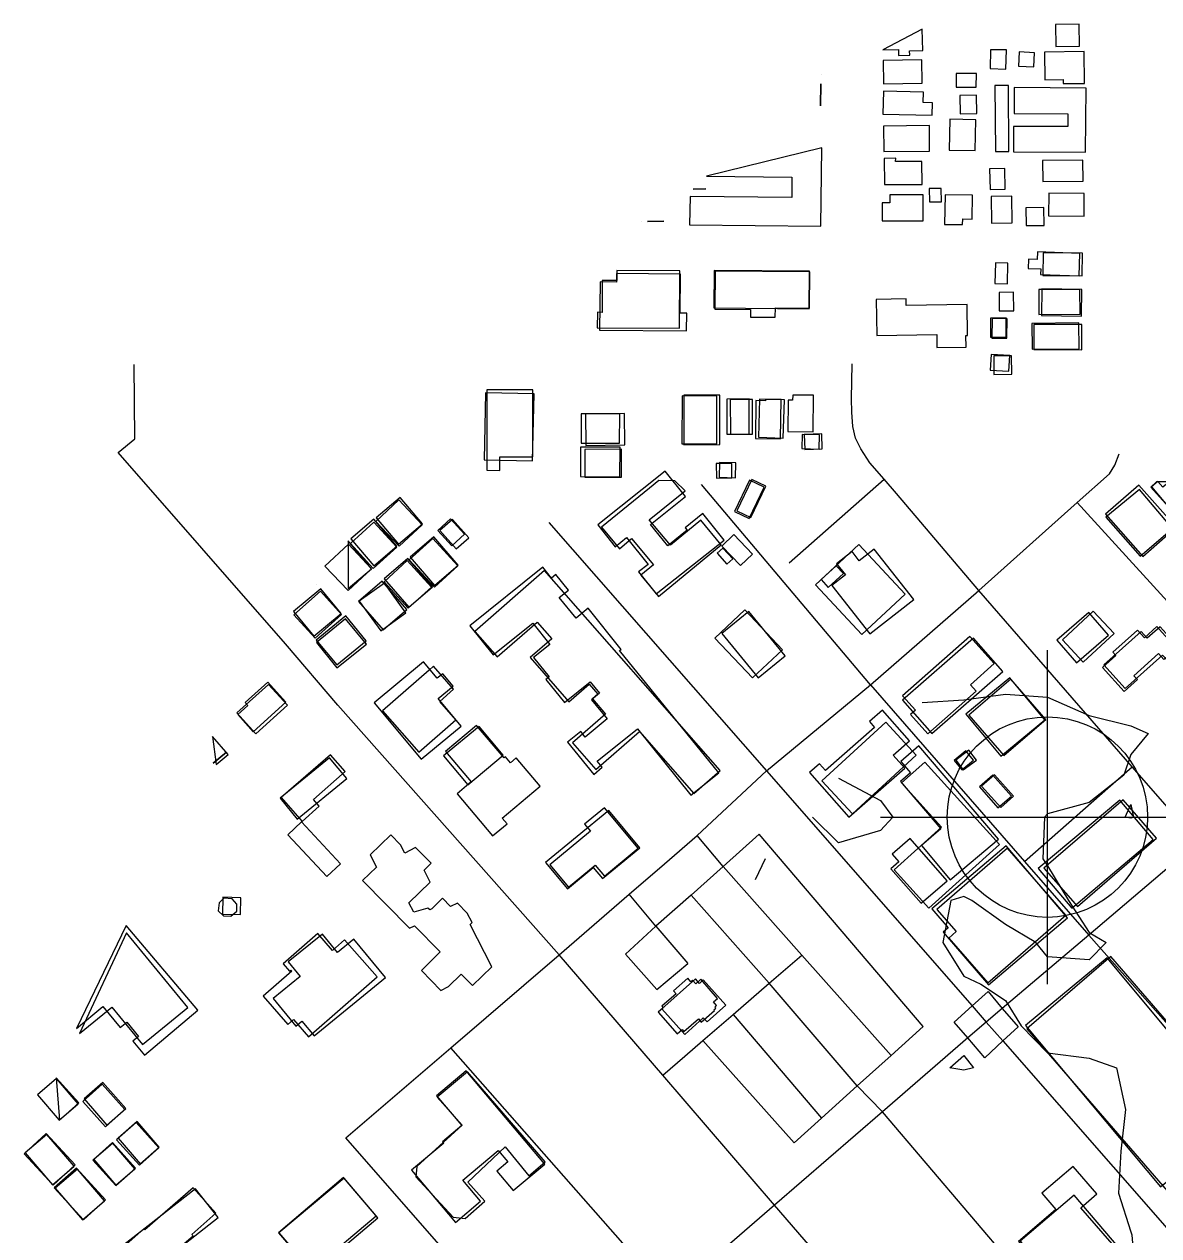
# Model space of a CAD drawing. Header units: metres. Extents: x 5999505 to 6749006, y 1851910 to 2460485.
# Drawn here: x 6328067 to 6329697, y 2153552 to 2155292 of the extents above; entities that cross this region are included whole.
import ezdxf

# ---------------------------------------------------------------- set-up
doc = ezdxf.new("R2010")
doc.units = ezdxf.units.M
for name, color, linetype in [('BUILDINGS', 9, 'Continuous'), ('CL_LOCAL', 4, 'Continuous'), ('CL_MAJOR', 2, 'Continuous'), ('CL_TRAIL', 6, 'Continuous'), ('CONTOUR_INDEX', 150, 'Continuous')]:
    doc.layers.add(name, color=color, linetype=linetype)

msp = doc.modelspace()

# ---------------------------------------------------------------- linework, layer by layer
at = {"layer": 'BUILDINGS'}
for points in [[(6329582.6731, 2155292.1504), (6329548.3887, 2155291.7051), (6329549.0063, 2155260.0255), (6329582.9978, 2155260.4732), (6329582.6731, 2155292.1504)], [(6329300.5036, 2155255.1591), (6329322.7759, 2155255.7034), (6329322.9998, 2155247.3278), (6329339.1196, 2155247.9228), (6329338.8777, 2155254.1141), (6329357.6313, 2155254.3233), (6329357.0079, 2155285.2749)], [(6329454.6929, 2155228.401), (6329477.2492, 2155227.8508), (6329478.0605, 2155255.1497), (6329455.2082, 2155255.3383), (6329454.6929, 2155228.401)], [(6329301.2756, 2155206.7308), (6329356.9506, 2155207.3633), (6329356.6412, 2155240.8607), (6329300.9662, 2155240.2282), (6329301.2756, 2155206.7308)], [(6329495.157, 2155232.0719), (6329517.1214, 2155230.7984), (6329518.4615, 2155251.1756), (6329496.4971, 2155252.449), (6329495.157, 2155232.0719)], [(6329589.6733, 2155252.7726), (6329532.8264, 2155252.1493), (6329533.375, 2155212.0965), (6329559.4561, 2155212.6095), (6329559.704, 2155207.1463), (6329590.1769, 2155207.2591), (6329589.6733, 2155252.7726)], [(6329211.7233, 2155219.4849), (6329211.7233, 2155219.4849)], [(6329405.5431, 2155201.8651), (6329434.548, 2155201.6257), (6329435.0032, 2155221.282), (6329405.9983, 2155221.5214), (6329405.5431, 2155201.8651)], [(6329210.7704, 2155175.0756), (6329211.3221, 2155206.3816)], [(6329480.8627, 2155204.1561), (6329461.5231, 2155203.9516), (6329462.2068, 2155109.2864), (6329481.5465, 2155109.4909), (6329480.8627, 2155204.1561)], [(6329371.9541, 2155179.2056), (6329358.1871, 2155179.6834), (6329358.6033, 2155194.607), (6329301.1884, 2155196.1733), (6329300.3289, 2155163.0496), (6329371.5139, 2155161.3696), (6329371.9541, 2155179.2056)], [(6329411.0105, 2155189.8055), (6329411.6731, 2155163.5866), (6329435.4104, 2155164.1188), (6329435.0408, 2155190.3353), (6329411.0105, 2155189.8055)], [(6329591.704, 2155108.218), (6329592.4636, 2155200.3228), (6329489.0421, 2155201.176), (6329489.0286, 2155164.0404), (6329566.3752, 2155163.4023), (6329566.225, 2155145.1998), (6329488.2895, 2155145.4787), (6329487.9861, 2155108.7096), (6329591.704, 2155108.218)], [(6329395.7124, 2155111.2915), (6329432.9179, 2155110.6204), (6329433.8674, 2155154.6656), (6329396.665, 2155155.7008), (6329395.7124, 2155111.2915)], [(6329301.3595, 2155145.9295), (6329301.6418, 2155109.1556), (6329367.5713, 2155109.7035), (6329367.5819, 2155146.475), (6329301.3595, 2155145.9295)], [(6329212.615, 2155114.6239), (6329047.0253, 2155073.7597), (6329169.781, 2155072.3811), (6329169.5403, 2155043.257), (6329023.346, 2155044.8295), (6329022.7159, 2155004.0583), (6329211.3927, 2155002.1348), (6329212.615, 2155114.6239)], [(6329356.9233, 2155062.0975), (6329356.6078, 2155094.8669), (6329318.8104, 2155094.8149), (6329318.8495, 2155099.5476), (6329302.4396, 2155099.319), (6329302.7159, 2155061.817), (6329356.9233, 2155062.0975)], [(6329475.4856, 2155085.1479), (6329453.7991, 2155084.5987), (6329454.4317, 2155054.7393), (6329476.1182, 2155055.2885), (6329475.4856, 2155085.1479)], [(6329587.8021, 2155096.9639), (6329529.7831, 2155096.3503), (6329530.1198, 2155066.1293), (6329588.1389, 2155066.7429), (6329587.8021, 2155096.9639)], [(6329027.828, 2155055.3506), (6329045.9958, 2155055.5645), (6329027.828, 2155055.3506)], [(6329358.2649, 2155047.1594), (6329310.5061, 2155047.1897), (6329310.4099, 2155035.5401), (6329299.5696, 2155035.6296), (6329299.6491, 2155009.7796), (6329358.5413, 2155009.6574), (6329358.2649, 2155047.1594)], [(6329384.4184, 2155056.4094), (6329367.1295, 2155056.1881), (6329367.2662, 2155037.2551), (6329384.5521, 2155037.1123), (6329384.4184, 2155056.4094)], [(6329388.9723, 2155004.6732), (6329415.0476, 2155004.4579), (6329415.1167, 2155012.8311), (6329428.5908, 2155012.3558), (6329429.1662, 2155046.5741), (6329389.9099, 2155047.2622), (6329388.9723, 2155004.6732)], [(6329538.5037, 2155016.91), (6329589.4824, 2155016.4895), (6329589.7526, 2155049.254), (6329538.774, 2155049.6745), (6329538.5037, 2155016.91)], [(6329456.3759, 2155006.3013), (6329486.266, 2155006.7828), (6329485.7025, 2155045.0153), (6329455.8125, 2155044.5338), (6329456.3759, 2155006.3013)], [(6329532.237, 2155003.1268), (6329531.8643, 2155028.9792), (6329505.783, 2155028.4662), (6329506.4517, 2155002.9755), (6329532.237, 2155003.1268)], [(6328953.9045, 2155009.3603), (6328953.9045, 2155009.3603)], [(6328962.105, 2155008.9284), (6328985.8395, 2155009.0962)], [(6329583.4744, 2154963.02), (6329522.5492, 2154965.3429), (6329522.1661, 2154954.4238), (6329509.5679, 2154954.5278), (6329509.1668, 2154941.4244), (6329527.3287, 2154940.9105), (6329526.9696, 2154932.9038), (6329582.3312, 2154930.9908), (6329583.4744, 2154963.02)], [(6329530.3843, 2154931.2737), (6329586.9591, 2154930.807), (6329587.2266, 2154963.2439), (6329530.6519, 2154963.7106), (6329530.3843, 2154931.2737)], [(6329461.4625, 2154919.6823), (6329479.3912, 2154919.3159), (6329480.016, 2154948.8736), (6329462.117, 2154949.2762), (6329461.4625, 2154919.6823)], [(6328890.2067, 2154878.3832), (6328890.0822, 2154856.2485), (6329008.1553, 2154855.4176), (6329008.7209, 2154937.9851), (6328918.3641, 2154938.5868), (6328918.2732, 2154924.0609), (6328897.2075, 2154924.1988), (6328896.8867, 2154878.328), (6328890.2067, 2154878.3832)], [(6328894.2896, 2154922.1113), (6328893.4244, 2154852.9442), (6329018.5279, 2154851.9095), (6329018.7356, 2154877.029), (6329009.3602, 2154877.1065), (6329009.8237, 2154933.1702), (6328917.8305, 2154934.2951), (6328917.7251, 2154921.5533), (6328894.2896, 2154922.1113)], [(6329057.5637, 2154884.754), (6329194.6208, 2154883.6213), (6329195.0659, 2154937.5008), (6329058.0091, 2154938.6335), (6329057.5637, 2154884.754)], [(6329058.9254, 2154882.886), (6329110.1973, 2154882.4622), (6329110.107, 2154871.5407), (6329145.8509, 2154871.2453), (6329145.9622, 2154884.7151), (6329195.1832, 2154884.3084), (6329195.6133, 2154936.3676), (6329059.3768, 2154937.4935), (6329058.9254, 2154882.886)], [(6329467.4529, 2154907.0722), (6329467.6423, 2154880.3112), (6329488.4467, 2154880.4672), (6329488.2866, 2154907.228), (6329467.4529, 2154907.0722)], [(6329583.9256, 2154875.6383), (6329583.6339, 2154911.32), (6329524.7386, 2154911.0777), (6329524.7372, 2154875.3984), (6329583.9256, 2154875.6383)], [(6329528.386, 2154873.7299), (6329585.8072, 2154872.8558), (6329586.3886, 2154911.3701), (6329528.9967, 2154912.244), (6329528.386, 2154873.7299)], [(6329291.5517, 2154845.2845), (6329377.9996, 2154846.7552), (6329378.1363, 2154827.8222), (6329420.0418, 2154828.5685), (6329419.5911, 2154844.9556), (6329421.935, 2154844.9362), (6329421.4256, 2154889.7217), (6329334.0989, 2154888.2581), (6329333.884, 2154897.7259), (6329290.8066, 2154896.9893), (6329291.5517, 2154845.2845)], [(6329477.522, 2154870.3268), (6329454.9593, 2154870.1489), (6329455.32, 2154842.8403), (6329477.5866, 2154842.6566), (6329477.522, 2154870.3268)], [(6329457.1546, 2154841.4781), (6329478.7182, 2154841.3002), (6329478.9489, 2154869.2592), (6329457.3854, 2154869.4372), (6329457.1546, 2154841.4781)], [(6329514.6677, 2154862.3747), (6329514.9473, 2154825.2368), (6329582.6353, 2154825.7706), (6329582.0656, 2154863.275), (6329514.6677, 2154862.3747)], [(6329517.5852, 2154860.858), (6329517.4926, 2154824.7789), (6329586.3176, 2154824.6116), (6329586.3808, 2154860.6909), (6329517.5852, 2154860.858)], [(6329482.644, 2154816.4014), (6329455.9916, 2154817.7136), (6329454.6334, 2154795.1522), (6329481.5788, 2154793.8376), (6329482.644, 2154816.4014)], [(6329459.8739, 2154815.934), (6329460.0632, 2154789.1729), (6329485.6144, 2154789.3262), (6329485.4543, 2154816.087), (6329459.8739, 2154815.934)], [(6328731.2707, 2154767.2721), (6328731.1913, 2154651.4969), (6328750.2353, 2154651.3393), (6328750.105, 2154671.0004), (6328797.2785, 2154670.974), (6328797.488, 2154767.0881), (6328731.2707, 2154767.2721)], [(6328727.5341, 2154666.3086), (6328797.2575, 2154664.8942), (6328799.1973, 2154761.2124), (6328729.4742, 2154762.6268), (6328727.5341, 2154666.3086)], [(6329012.0116, 2154758.3597), (6329011.8232, 2154689.5147), (6329061.955, 2154689.3551), (6329062.1139, 2154758.2003), (6329012.0116, 2154758.3597)], [(6329066.4008, 2154688.4081), (6329066.1087, 2154759.4052), (6329014.2476, 2154759.4698), (6329014.5366, 2154688.1088), (6329066.4008, 2154688.4081)], [(6329108.5492, 2154753.9573), (6329076.318, 2154753.8597), (6329076.1957, 2154703.6183), (6329108.4239, 2154703.3519), (6329108.5492, 2154753.9573)], [(6329081.2646, 2154753.2362), (6329081.409, 2154703.3568), (6329113.0836, 2154703.459), (6329112.9098, 2154753.3388), (6329081.2646, 2154753.2362)], [(6329117.2502, 2154697.0897), (6329153.4029, 2154696.6089), (6329154.2211, 2154753.0702), (6329131.6916, 2154753.3656), (6329131.6457, 2154751.3635), (6329118.0226, 2154751.5489), (6329117.2502, 2154697.0897)], [(6329121.5721, 2154698.8744), (6329157.3102, 2154697.8509), (6329158.9363, 2154752.8128), (6329123.1984, 2154753.8362), (6329121.5721, 2154698.8744)], [(6329163.863, 2154707.2263), (6329200.1916, 2154706.7441), (6329200.8596, 2154759.2382), (6329170.8883, 2154759.595), (6329170.7977, 2154752.1686), (6329164.4399, 2154752.2212), (6329163.863, 2154707.2263)], [(6328922.2585, 2154690.3282), (6328922.3149, 2154732.5604), (6328866.9379, 2154732.6545), (6328866.8815, 2154690.4222), (6328922.2585, 2154690.3282)], [(6328873.1785, 2154732.6028), (6328873.7703, 2154687.2706), (6328929.6225, 2154687.9372), (6328929.0601, 2154733.3056), (6328873.1785, 2154732.6028)], [(6329183.7898, 2154682.705), (6329208.9829, 2154682.06), (6329209.502, 2154702.3347), (6329184.3382, 2154702.9795), (6329183.7898, 2154682.705)], [(6329188.5271, 2154681.5736), (6329213.4398, 2154682.46), (6329212.7383, 2154703.9463), (6329187.5297, 2154702.6982), (6329188.5271, 2154681.5736)], [(6328922.7963, 2154684.4985), (6328865.9544, 2154684.6047), (6328866.1909, 2154642.37), (6328922.74, 2154642.2663), (6328922.7963, 2154684.4985)], [(6328872.3164, 2154681.5302), (6328872.4243, 2154641.4447), (6328924.8441, 2154641.5936), (6328924.7361, 2154681.6791), (6328872.3164, 2154681.5302)], [(6329072.2979, 2154551.1031), (6329041.8474, 2154589.2186), (6329016.4821, 2154569.0401), (6329019.3819, 2154565.3754), (6328991.3616, 2154543.0344), (6328966.7107, 2154573.8206), (6329016.8524, 2154613.8183), (6328987.8519, 2154650.1015), (6328890.8154, 2154572.992), (6328915.7532, 2154541.4753), (6328932.2718, 2154554.8095), (6328963.0122, 2154516.3273), (6328949.4445, 2154505.5173), (6328974.6754, 2154473.9982), (6329072.2979, 2154551.1031)], [(6329060.8718, 2154661.1118), (6329061.3442, 2154640.2828), (6329083.6455, 2154640.7174), (6329083.4654, 2154661.4711), (6329060.8718, 2154661.1118)], [(6329065.1336, 2154641.4529), (6329088.5694, 2154640.8951), (6329089.0369, 2154662.0076), (6329065.6012, 2154662.5654), (6329065.1336, 2154641.4529)], [(6328896.3547, 2154569.6331), (6328921.8265, 2154538.913), (6328939.4977, 2154553.439), (6328970.6848, 2154515.827), (6328952.5122, 2154500.9046), (6328977.9838, 2154470.148), (6329068.1395, 2154544.2929), (6329038.8381, 2154579.6319), (6328995.2649, 2154543.8031), (6328964.8611, 2154580.4621), (6329016.1894, 2154622.2339), (6329001.3936, 2154636.5188), (6328978.6879, 2154636.7793), (6328964.9448, 2154626.0072), (6328896.3547, 2154569.6331)], [(6329087.1129, 2154592.3032), (6329108.1846, 2154582.2261), (6329129.9465, 2154627.3008), (6329108.8459, 2154637.4145), (6329087.1129, 2154592.3032)], [(6329132.4178, 2154628.5183), (6329112.2801, 2154638.1506), (6329090.5191, 2154593.1852), (6329110.6569, 2154583.5528), (6329132.4178, 2154628.5183)], [(6329620.2336, 2154588.4477), (6329673.9376, 2154527.5685), (6329721.7524, 2154569.771), (6329668.3384, 2154630.2838), (6329620.2336, 2154588.4477)], [(6329685.3664, 2154627.2672), (6329744.9776, 2154561.4243), (6329798.925, 2154608.2731), (6329777.7975, 2154629.3815), (6329746.5063, 2154604.7002), (6329718.2446, 2154634.7509), (6329693.4874, 2154634.955), (6329685.3664, 2154627.2672)], [(6329779.1107, 2154632.2833), (6329743.7094, 2154603.085), (6329714.983, 2154637.1807), (6329702.5936, 2154627.0887), (6329695.631, 2154635.5199), (6329686.4854, 2154627.9497), (6329739.5825, 2154564.527), (6329796.5218, 2154611.7516), (6329779.1107, 2154632.2833)], [(6328572.1999, 2154583.4573), (6328604.6137, 2154545.4342), (6328639.0778, 2154574.5296), (6328606.664, 2154612.5526), (6328572.1999, 2154583.4573)], [(6329620.6681, 2154584.2937), (6329669.9264, 2154527.9292), (6329716.6691, 2154568.029), (6329669.1074, 2154624.0517), (6329620.6681, 2154584.2937)], [(6328572.0683, 2154578.1793), (6328605.4692, 2154542.5873), (6328638.5398, 2154573.2598), (6328604.846, 2154608.8541), (6328572.0683, 2154578.1793)], [(6328535.4727, 2154546.4438), (6328568.2845, 2154510.4926), (6328602.2342, 2154541.1578), (6328569.1294, 2154577.1114), (6328535.4727, 2154546.4438)], [(6328535.7626, 2154553.1404), (6328568.8146, 2154514.3474), (6328602.3052, 2154542.6499), (6328569.2532, 2154581.4428), (6328535.7626, 2154553.1404)], [(6328681.0685, 2154543.0535), (6328699.3723, 2154559.6494), (6328679.3372, 2154581.6597), (6328661.0334, 2154565.0639), (6328681.0685, 2154543.0535)], [(6328663.8455, 2154564.9678), (6328687.1549, 2154538.5249), (6328705.5423, 2154554.6104), (6328682.2329, 2154581.0533), (6328663.8455, 2154564.9678)], [(6329113.1534, 2154531.1054), (6329086.1375, 2154559.3624), (6329069.0059, 2154542.7566), (6329096.0249, 2154514.8636), (6329113.1534, 2154531.1054)], [(6328565.6416, 2154509.7864), (6328532.5338, 2154545.376), (6328498.8709, 2154513.9804), (6328531.9818, 2154478.7548), (6328565.6416, 2154509.7864)], [(6328532.008, 2154481.922), (6328565.7002, 2154509.7859), (6328532.0456, 2154550.113)], [(6328619.9556, 2154522.8073), (6328656.2563, 2154483.5506), (6328689.913, 2154514.2183), (6328653.9053, 2154553.4725), (6328619.9556, 2154522.8073)], [(6328621.0438, 2154526.8395), (6328656.2762, 2154485.9533), (6328690.4476, 2154515.0877), (6328655.1862, 2154556.0104), (6328621.0438, 2154526.8395)], [(6329203.4753, 2154487.1069), (6329270.1611, 2154415.8527), (6329332.5218, 2154473.699), (6329265.8363, 2154544.9894), (6329203.4753, 2154487.1069)], [(6328583.897, 2154495.7639), (6328619.1583, 2154454.8411), (6328653.3008, 2154484.012), (6328618.0687, 2154524.9345), (6328583.897, 2154495.7639)], [(6329062.1799, 2154532.2548), (6329076.1169, 2154516.8485), (6329084.6766, 2154524.4233), (6329070.7397, 2154539.8297), (6329062.1799, 2154532.2548)], [(6329227.3471, 2154486.1087), (6329281.5673, 2154416.8507), (6329344.9683, 2154465.8414), (6329288.1382, 2154538.3975), (6329266.3159, 2154521.4662), (6329256.1697, 2154534.6567), (6329233.7584, 2154517.3662), (6329246.5175, 2154501.2415), (6329227.3471, 2154486.1087)], [(6328651.8615, 2154483.587), (6328617.0167, 2154521.7394), (6328583.656, 2154491.4334), (6328618.5008, 2154453.281), (6328651.8615, 2154483.587)], [(6329064.5546, 2154216.9463), (6328922.1392, 2154392.5158), (6328924.4982, 2154394.3167), (6328876.9332, 2154453.3262), (6328859.5295, 2154439.2713), (6328835.4556, 2154468.9605), (6328848.7273, 2154479.4089), (6328830.7459, 2154501.7663), (6328824.551, 2154496.7205), (6328812.0822, 2154512.4789), (6328707.0738, 2154428.1545), (6328740.4238, 2154386.3739), (6328797.353, 2154432.1402), (6328822.0038, 2154401.3539), (6328798.4082, 2154382.6173), (6328821.0323, 2154354.7603), (6328816.3113, 2154350.7946), (6328842.9951, 2154317.807), (6328879.8686, 2154347.7202), (6328893.2105, 2154331.2264), (6328881.7057, 2154321.8557), (6328904.3329, 2154294.3629), (6328872.4733, 2154268.413), (6328866.3838, 2154276.109), (6328847.506, 2154260.974), (6328884.9221, 2154214.791), (6328897.3119, 2154224.8826), (6328890.0595, 2154233.6804), (6328947.8737, 2154280.1679), (6329024.7331, 2154184.8728), (6329064.5546, 2154216.9463)], [(6328714.1866, 2154420.1952), (6328746.4938, 2154383.411), (6328803.8678, 2154433.3606), (6328824.6804, 2154409.6691), (6328793.4845, 2154382.476), (6328849.333, 2154318.8832), (6328878.581, 2154344.3814), (6328891.1207, 2154330.0787), (6328883.0341, 2154323.0461), (6328902.1341, 2154301.2985), (6328854.6175, 2154259.9322), (6328887.9702, 2154221.9745), (6328950.5684, 2154276.5048), (6329028.7978, 2154187.4242), (6329066.693, 2154220.4237), (6328814.5029, 2154507.5802), (6328714.1866, 2154420.1952)], [(6329211.595, 2154494.6126), (6329221.7563, 2154483.2423), (6329243.8956, 2154503.0836), (6329233.4384, 2154514.0922), (6329211.595, 2154494.6126)], [(6328547.0892, 2154463.1928), (6328582.3509, 2154422.3064), (6328616.4931, 2154451.4408), (6328581.2317, 2154492.3637), (6328547.0892, 2154463.1928)], [(6328578.9691, 2154420.8417), (6328615.2236, 2154446.7548), (6328584.2269, 2154489.6083), (6328547.9724, 2154463.6952), (6328578.9691, 2154420.8417)], [(6328453.5278, 2154448.5314), (6328482.713, 2154413.3747), (6328522.2161, 2154445.8869), (6328493.0309, 2154481.0435), (6328453.5278, 2154448.5314)], [(6328522.6127, 2154444.2453), (6328492.4196, 2154477.9904), (6328454.0477, 2154444.0853), (6328484.5338, 2154410.3378), (6328522.6127, 2154444.2453)], [(6328486.6322, 2154486.7761), (6328486.6322, 2154486.7761)], [(6328486.27, 2154407.702), (6328515.657, 2154372.1433), (6328557.9612, 2154406.7804), (6328528.5742, 2154442.3391), (6328486.27, 2154407.702)], [(6328516.1195, 2154367.8433), (6328558.3002, 2154401.7169), (6328528.4211, 2154438.0079), (6328486.5334, 2154404.1319), (6328516.1195, 2154367.8433)], [(6329059.0058, 2154410.5708), (6329113.0909, 2154353.3645), (6329156.2925, 2154393.8567), (6329102.1781, 2154451.0632), (6329059.0058, 2154410.5708)], [(6329160.2929, 2154385.0858), (6329108.0787, 2154448.8664), (6329068.8466, 2154417.152), (6329121.0608, 2154353.3714), (6329160.2929, 2154385.0858)], [(6329550.2078, 2154407.6068), (6329578.6537, 2154375.0059), (6329624.6893, 2154414.6016), (6329596.5362, 2154447.1636), (6329550.2078, 2154407.6068)], [(6329588.2995, 2154375.7273), (6329632.5899, 2154416.8665), (6329602.6765, 2154449.1518), (6329558.3861, 2154408.0126), (6329588.2995, 2154375.7273)], [(6329616.0141, 2154368.1444), (6329647.0834, 2154333.8836), (6329666.1533, 2154351.0563), (6329661.2753, 2154356.4484), (6329696.6988, 2154388.3042), (6329704.2773, 2154379.9408), (6329722.0478, 2154395.8864), (6329693.853, 2154426.956), (6329676.1411, 2154411.0099), (6329666.2687, 2154421.9043), (6329631.0813, 2154390.2651), (6329635.3791, 2154385.5695), (6329616.0141, 2154368.1444)], [(6329617.8643, 2154372.2068), (6329648.3488, 2154338.0964), (6329702.3647, 2154386.073), (6329710.7864, 2154376.9017), (6329729.0866, 2154393.1343), (6329698.892, 2154426.878), (6329680.2958, 2154410.2839), (6329671.5872, 2154420.1857), (6329617.8643, 2154372.2068)], [(6329328.4795, 2154321.2577), (6329370.5715, 2154273.5077), (6329472.6589, 2154362.6644), (6329430.5672, 2154410.4507), (6329328.4795, 2154321.2577)], [(6329460.5329, 2154373.8687), (6329425.3999, 2154412.7506), (6329328.8837, 2154327.6257), (6329347.1737, 2154307.0865), (6329340.0908, 2154300.9557), (6329365.0594, 2154273.0799), (6329434.4225, 2154334.4001), (6329426.294, 2154343.569), (6329460.5329, 2154373.8687)], [(6328569.323, 2154317.5243), (6328636.923, 2154236.5038), (6328694.7467, 2154284.0829), (6328661.6716, 2154323.6768), (6328682.9144, 2154341.3406), (6328668.1198, 2154359.3028), (6328660.1548, 2154352.8154), (6328640.4246, 2154376.2796), (6328569.323, 2154317.5243)], [(6328581.3584, 2154306.029), (6328633.5785, 2154246.6164), (6328686.9987, 2154293.1761), (6328663.7769, 2154319.6182), (6328683.6986, 2154336.9652), (6328654.7005, 2154369.9721), (6328648.4729, 2154364.5261), (6328581.3584, 2154306.029)], [(6329533.1191, 2154293.1734), (6329482.9248, 2154353.2958), (6329419.7897, 2154301.0259), (6329469.984, 2154240.9034), (6329533.1191, 2154293.1734)], [(6329423.7662, 2154300.0101), (6329474.1513, 2154241.7064), (6329534.4687, 2154293.3807), (6329484.0835, 2154351.6843), (6329423.7662, 2154300.0101)], [(6328372.2717, 2154302.9924), (6328399.3615, 2154273.0957), (6328444.7648, 2154313.9326), (6328417.6746, 2154343.7929), (6328372.2717, 2154302.9924)], [(6328416.6186, 2154347.1875), (6328384.1455, 2154317.9667), (6328387.9181, 2154313.5665), (6328373.453, 2154300.5797), (6328395.5179, 2154276.0038), (6328442.7522, 2154318.5731), (6328416.6186, 2154347.1875)], [(6329251.5565, 2154153.5084), (6329331.8329, 2154223.4759), (6329315.2888, 2154242.5445), (6329338.6063, 2154263.1042), (6329299.9965, 2154306.7479), (6329281.11, 2154290.5205), (6329288.3655, 2154282.0869), (6329217.827, 2154220.4127), (6329209.4085, 2154229.9482), (6329195.2428, 2154217.6867), (6329251.5565, 2154153.5084)], [(6328669.2807, 2154241.1873), (6328704.0985, 2154199.7221), (6328755.1113, 2154242.1878), (6328720.2935, 2154283.6529), (6328669.2807, 2154241.1873)], [(6328808.0143, 2154197.9518), (6328773.773, 2154238.2834), (6328765.512, 2154231.4343), (6328758.2566, 2154239.8681), (6328756.4866, 2154238.4265), (6328716.7299, 2154284.9931), (6328672.1751, 2154247.4982), (6328709.0291, 2154204.2322), (6328688.6681, 2154186.9252), (6328739.737, 2154126.43), (6328760.391, 2154143.7347), (6328753.4255, 2154151.802), (6328808.0143, 2154197.9518)], [(6329212.8398, 2154205.4904), (6329256.751, 2154158.0528), (6329348.425, 2154242.1616), (6329304.5138, 2154289.5991), (6329212.8398, 2154205.4904)], [(6328337.4458, 2154269.2037), (6328342.6775, 2154228.748), (6328359.7946, 2154243.5332), (6328337.4458, 2154269.2037)], [(6328338.0066, 2154230.8256), (6328357.1254, 2154246.7228)], [(6329466.3647, 2154121.8808), (6329352.3166, 2154255.7095), (6329326.0543, 2154233.3537), (6329340.2755, 2154216.8529), (6329325.8168, 2154204.5937), (6329383.8557, 2154136.3966), (6329355.8233, 2154112.5991), (6329397.3182, 2154063.4705), (6329466.3647, 2154121.8808)], [(6329402.7457, 2154234.6865), (6329413.8874, 2154221.3787), (6329430.7038, 2154235.2932), (6329419.5624, 2154248.6374), (6329402.7457, 2154234.6865)], [(6329434.7772, 2154235.3688), (6329424.0538, 2154249.6562), (6329405.1823, 2154235.249), (6329415.9088, 2154221.3256), (6329434.7772, 2154235.3688)], [(6328434.3403, 2154180.4035), (6328458.8529, 2154150.6375), (6328530.0968, 2154208.8088), (6328505.5842, 2154238.5748), (6328434.3403, 2154180.4035)], [(6328482.319, 2154178.4404), (6328528.0702, 2154218.8376), (6328506.5881, 2154243.0446), (6328436.0478, 2154181.3724), (6328465.9451, 2154147.2656), (6328490.7373, 2154168.9046), (6328482.319, 2154178.4404)], [(6329316.5368, 2154077.8631), (6329366.4209, 2154022.7308), (6329468.0865, 2154113.9298), (6329360.827, 2154232.4477), (6329327.293, 2154202.3971), (6329384.6681, 2154138.9749), (6329316.5368, 2154077.8631)], [(6329439.059, 2154196.7779), (6329465.8547, 2154166.5934), (6329485.0985, 2154183.5097), (6329458.3028, 2154213.6942), (6329439.059, 2154196.7779)], [(6329442.3785, 2154197.8063), (6329469.9601, 2154166.9964), (6329488.2637, 2154183.5928), (6329460.679, 2154214.0387), (6329442.3785, 2154197.8063)], [(6329523.7674, 2154079.5022), (6329572.026, 2154022.6361), (6329688.9871, 2154121.064), (6329640.7284, 2154177.9299), (6329523.7674, 2154079.5022)], [(6329531.9482, 2154080.1992), (6329580.1312, 2154024.8265), (6329693.7491, 2154122.9179), (6329645.5661, 2154178.2905), (6329531.9482, 2154080.1992)], [(6328815.8972, 2154088.3), (6328847.5229, 2154050.5386), (6328884.4028, 2154081.1798), (6328897.7478, 2154065.0501), (6328951.4425, 2154109.3872), (6328906.4686, 2154162.9141), (6328815.8972, 2154088.3)], [(6328822.0785, 2154084.6081), (6328848.8594, 2154052.712), (6328887.0973, 2154084.5798), (6328900.5024, 2154068.6317), (6328948.9191, 2154108.9712), (6328900.3185, 2154166.8242), (6328871.7586, 2154143.0679), (6328880.2021, 2154133.0224), (6328822.0785, 2154084.6081)], [(6328501.3283, 2154067.9681), (6328521.1125, 2154086.372), (6328465.3531, 2154146.5424), (6328445.5689, 2154128.1385), (6328501.3283, 2154067.9681)], [(6328664.5199, 2153959.9424), (6328637.3415, 2153933.2259), (6328665.5266, 2153904.5947), (6328676.4126, 2153909.9656), (6328694.4328, 2153927.6561), (6328710.7077, 2153911.5021), (6328738.768, 2153938.5754), (6328707.3322, 2153999.2721), (6328710.2862, 2154002.1602), (6328703.3629, 2154015.3242), (6328689.1269, 2154030.0051), (6328679.416, 2154024.9884), (6328667.7928, 2154036.7351), (6328652.4307, 2154021.5711), (6328649.4887, 2154020.1392), (6328646.8729, 2154022.7094), (6328626.3123, 2154016.6904), (6328619.392, 2154030.2185), (6328649.8173, 2154059.8207), (6328641.1693, 2154077.0038), (6328651.5084, 2154087.1123), (6328629.135, 2154109.8702), (6328613.5372, 2154101.6257), (6328607.4839, 2154113.6903), (6328593.245, 2154128.0071), (6328563.7047, 2154099.1258), (6328572.9356, 2154081.5738), (6328552.8524, 2154062.4442), (6328620.2625, 2153993.8038), (6328627.6174, 2153997.3836), (6328664.5199, 2153959.9424)], [(6329313.8204, 2154100.2033), (6329323.3989, 2154089.202), (6329311.8881, 2154079.1029), (6329355.431, 2154029.5933), (6329392.6183, 2154062.053), (6329339.497, 2154122.5639), (6329313.8204, 2154100.2033)], [(6329565.9355, 2154008.9243), (6329477.7102, 2154111.9572), (6329370.8934, 2154021.456), (6329394.1103, 2153994.3228), (6329387.0274, 2153988.192), (6329452.0357, 2153912.2919), (6329565.9355, 2154008.9243)], [(6329377.8316, 2154020.707), (6329405.6979, 2153988.8752), (6329395.0144, 2153979.6067), (6329451.2692, 2153915.2837), (6329563.534, 2154012.6212), (6329479.413, 2154108.8121), (6329377.8316, 2154020.707)], [(6328345.5091, 2154018.981), (6328353.0064, 2154011.4553), (6328363.5221, 2154011.0404), (6328371.9916, 2154018.2881), (6328372.3371, 2154028.1517), (6328365.6931, 2154036.1072), (6328353.6575, 2154036.9715), (6328346.7148, 2154030.1117), (6328345.5091, 2154018.981)], [(6328377.5174, 2154013.2909), (6328378.0126, 2154037.6798), (6328352.2324, 2154038.2576), (6328351.4442, 2154013.8711), (6328377.5174, 2154013.2909)], [(6328142.0426, 2153849.59), (6328179.8116, 2153881.3152), (6328204.7613, 2153851.254), (6328213.9075, 2153858.8237), (6328231.0249, 2153838.2935), (6328222.7637, 2153831.4446), (6328239.3013, 2153811.6474), (6328316.02, 2153876.1804), (6328213.3003, 2153997.5413)], [(6328146.2037, 2153842.5652), (6328192.49, 2153880.227), (6328236.5248, 2153826.6339), (6328302.0158, 2153879.9373), (6328213.802, 2153987.3794)], [(6328410.0956, 2153896.0799), (6328445.6546, 2153855.6641), (6328453.6533, 2153862.6609), (6328475.3368, 2153837.9789), (6328573.6506, 2153923.8142), (6328526.8863, 2153976.9196), (6328509.6498, 2153961.8805), (6328488.343, 2153986.0496), (6328438.6402, 2153942.6633), (6328448.0163, 2153932.0275), (6328449.935, 2153933.7227), (6328451.3574, 2153932.109), (6328410.0956, 2153896.0799)], [(6328540.1401, 2153978.0841), (6328516.8339, 2153958.9812), (6328495.0767, 2153985.3749), (6328445.8121, 2153945.3709), (6328463.2197, 2153924.4743), (6328424.2792, 2153892.7585), (6328456.7685, 2153853.1691), (6328465.6186, 2153860.3773), (6328483.3162, 2153839.1142), (6328585.6874, 2153923.0955), (6328540.1401, 2153978.0841)], [(6329816.9944, 2153718.1432), (6329622.5975, 2153951.2972), (6329505.4717, 2153854.3272), (6329699.2913, 2153622.2694), (6329745.6097, 2153660.4795), (6329746.1897, 2153659.7466), (6329816.9944, 2153718.1432)], [(6329507.2181, 2153849.3614), (6329709.0309, 2153616.546), (6329829.6105, 2153720.1509), (6329710.7514, 2153857.258), (6329627.7685, 2153953.0021), (6329507.2181, 2153849.3614)], [(6328977.6472, 2153873.1408), (6329005.0788, 2153841.9312), (6329012.2213, 2153848.1706), (6329014.6016, 2153845.4568), (6329035.438, 2153863.5611), (6329039.531, 2153858.9035), (6329058.7149, 2153875.6015), (6329057.728, 2153876.7383), (6329060.2661, 2153878.9382), (6329058.7857, 2153880.6252), (6329061.383, 2153882.8974), (6329056.9707, 2153887.9217), (6329062.9029, 2153893.0789), (6329038.8676, 2153920.4376), (6329031.5778, 2153914.0902), (6329026.9912, 2153919.2979), (6329024.3054, 2153916.9537), (6329019.9802, 2153921.868), (6328999.4978, 2153904.0521), (6329003.4455, 2153899.5413), (6328982.8743, 2153881.6169), (6328984.8486, 2153879.4161), (6328977.6472, 2153873.1408)], [(6329074.9827, 2153883.3675), (6329042.4654, 2153919.6797), (6329037.1494, 2153914.6266), (6329031.0508, 2153921.2304), (6328982.6388, 2153877.9417), (6329015.739, 2153841.2605), (6329042.307, 2153865.0698), (6329047.8257, 2153859.199), (6329074.9827, 2153883.3675)], [(6328085.6103, 2153754.5251), (6328117.1016, 2153718.2931), (6328144.3991, 2153741.6222), (6328113.0835, 2153777.8527), (6328085.6103, 2153754.5251)], [(6328117.5094, 2153717.9985), (6328145.2593, 2153742.8893), (6328112.4471, 2153778.841), (6328117.5094, 2153717.9985)], [(6328814.6562, 2153655.0611), (6328701.4882, 2153788.8852), (6328658.9987, 2153753.1936), (6328695.2703, 2153710.2965), (6328667.8289, 2153687.2229), (6328669.5688, 2153685.024), (6328622.95, 2153646.09), (6328686.208, 2153571.2949), (6328722.5027, 2153601.9408), (6328696.9662, 2153632.0063), (6328747.717, 2153674.547), (6328761.6452, 2153658.0484), (6328746.0049, 2153644.7071), (6328769.2186, 2153617.2093), (6328814.6562, 2153655.0611)], [(6328629.171, 2153636.5725), (6328682.8125, 2153578.7866), (6328700.0848, 2153576.896), (6328728.5091, 2153601.8911), (6328703.9743, 2153629.0721), (6328757.9267, 2153679.6324), (6328791.5725, 2153638.0678), (6328815.3587, 2153658.514), (6328703.5558, 2153787.3389), (6328660.0647, 2153751.0003), (6328696.0097, 2153711.1277), (6328631.023, 2153651.4479), (6328629.171, 2153636.5725)], [(6328183.6536, 2153708.7118), (6328211.4035, 2153733.6027), (6328178.8872, 2153769.9159), (6328151.1373, 2153745.025), (6328183.6536, 2153708.7118)], [(6328152.721, 2153748.7254), (6328185.2533, 2153710.8101), (6328212.5559, 2153734.7582), (6328179.8737, 2153772.2742), (6328152.721, 2153748.7254)], [(6328260.1736, 2153678.5869), (6328227.3642, 2153714.9025), (6328199.3183, 2153689.6499), (6328232.1277, 2153653.3343), (6328260.1736, 2153678.5869)], [(6328201.6532, 2153692.0698), (6328233.2009, 2153655.5462), (6328260.7381, 2153679.5288), (6328229.0747, 2153716.2353), (6328201.6532, 2153692.0698)], [(6328066.7094, 2153669.6341), (6328108.239, 2153624.8722), (6328139.8342, 2153654.1001), (6328098.0116, 2153698.8643), (6328066.7094, 2153669.6341)], [(6328068.0979, 2153671.0061), (6328107.4808, 2153625.3154), (6328138.6734, 2153651.9253), (6328099.2905, 2153697.6159), (6328068.0979, 2153671.0061)], [(6328165.3822, 2153660.8055), (6328198.4846, 2153624.4874), (6328226.5276, 2153649.3759), (6328193.4282, 2153686.058), (6328165.3822, 2153660.8055)], [(6328166.53, 2153661.4149), (6328198.1049, 2153624.6362), (6328225.7262, 2153648.1447), (6328194.1513, 2153684.9234), (6328166.53, 2153661.4149)], [(6328151.7774, 2153574.9967), (6328183.6596, 2153603.4941), (6328141.8459, 2153649.3504), (6328109.9637, 2153620.8531), (6328151.7774, 2153574.9967)], [(6328111.2478, 2153620.2235), (6328150.3125, 2153575.0089), (6328182.1551, 2153602.2687), (6328143.0907, 2153647.5197), (6328111.2478, 2153620.2235)], [(6329593.7305, 2153399.962), (6329684.329, 2153477.8551), (6329585.0609, 2153592.265), (6329608.0797, 2153612.0992), (6329573.8305, 2153651.7018), (6329528.9769, 2153613.4798), (6329549.0014, 2153590.0139), (6329495.2917, 2153543.8554), (6329518.2192, 2153517.0888), (6329503.4642, 2153504.4679), (6329593.7305, 2153399.962)], [(6328192.0931, 2153525.148), (6328224.8604, 2153483.7357), (6328345.487, 2153578.1228), (6328313.0126, 2153619.5326), (6328192.0931, 2153525.148)], [(6328196.192, 2153524.7499), (6328231.2864, 2153484.811), (6328273.8478, 2153521.9941), (6328309.6685, 2153551.9516), (6328307.516, 2153553.8626), (6328342.1691, 2153584.376), (6328309.5389, 2153621.1269), (6328240.12, 2153560.6473), (6328238.7266, 2153562.2244), (6328196.192, 2153524.7499)], [(6328481.3744, 2153498.7203), (6328574.6248, 2153578.0442), (6328525.2891, 2153635.6127), (6328432.0387, 2153556.289), (6328481.3744, 2153498.7203)], [(6328432.6546, 2153556.3567), (6328460.6847, 2153523.1392), (6328465.878, 2153527.5014), (6328483.8392, 2153506.1998), (6328572.5941, 2153580.5003), (6328526.5731, 2153634.9831), (6328432.6546, 2153556.3567)], [(6329497.9341, 2153544.4889), (6329521.8783, 2153516.6581), (6329506.622, 2153503.6409), (6329592.6135, 2153399.5343), (6329685.4099, 2153481.0136), (6329575.4543, 2153610.5479), (6329497.9341, 2153544.4889)]]:
    msp.add_lwpolyline(points, close=True, dxfattribs=at)
at = {"layer": 'CL_LOCAL'}
for points in [[(6329282.5146, 2154343.5182), (6329039.8784, 2154631.0307)], [(6329165.9952, 2154518.4722), (6329302.3562, 2154638.6192)], [(6329579.5875, 2154605.4576), (6329903.831, 2154250.2149)], [(6329282.5146, 2154343.5182), (6329504.1613, 2154089.7124)], [(6329504.1613, 2154089.7124), (6329627.622, 2154198.1713), (6329658.7617, 2154225.7299)], [(6329085.156, 2153869.8855), (6329212.09, 2153721.0222), (6329263.6927, 2153767.4888), (6329312.2247, 2153811.141), (6329358.3948, 2153852.6648), (6329122.9269, 2154128.9038), (6329071.061, 2154082.4396), (6329025.0992, 2154041.3151), (6328974.4492, 2153996.6614), (6329020.3901, 2153943.0902)], [(6329071.061, 2154082.4396), (6329033.3968, 2154127.0225)], [(6329504.1613, 2154089.7124), (6329596.3202, 2153983.9894), (6329861.8378, 2153684.0605), (6329916.1396, 2153620.7739)], [(6329312.2247, 2153811.141), (6329183.7846, 2153955.0649), (6329071.061, 2154082.4396)], [(6328974.4492, 2153996.6614), (6328935.9761, 2154042.6346)], [(6329263.6927, 2153767.4888), (6329137.0381, 2153914.7112), (6329025.0992, 2154041.3151)], [(6328974.4492, 2153996.6614), (6328930.5158, 2153956.3576), (6328975.6914, 2153905.9237), (6329020.3901, 2153943.0902)], [(6329015.7743, 2153810.0954), (6329041.8618, 2153832.4888), (6329085.156, 2153869.8855), (6329137.0381, 2153914.7112), (6329183.7846, 2153955.0649)], [(6329041.8618, 2153832.4888), (6329172.9125, 2153685.3753), (6329212.09, 2153721.0222)], [(6329315.0033, 2153100.8083), (6329155.1651, 2153282.2363), (6329121.607, 2153320.341), (6328993.7906, 2153465.4255), (6328679.6107, 2153822.0151)], [(6328984.1067, 2153782.6147), (6329015.7743, 2153810.0954)], [(6329299.7475, 2153730.1646), (6329263.6927, 2153767.4888)], [(6329613.6895, 2153361.4239), (6329299.7475, 2153730.1646)]]:
    msp.add_lwpolyline(points, dxfattribs=at)
at = {"layer": 'CL_MAJOR'}
for points in [[(6329758.5513, 2152891.338), (6329671.3846, 2152991.7765), (6329638.8462, 2153029.2896), (6329612.8675, 2153059.2123), (6329591.2033, 2153082.8738), (6329574.3889, 2153101.2526), (6329557.6978, 2153120.3586), (6329538.2497, 2153142.6912), (6329489.217, 2153198.253), (6329484.8912, 2153203.1309), (6329462.0155, 2153229.0961), (6329439.6377, 2153255.0209), (6329436.2127, 2153258.9811), (6329342.49, 2153367.1568), (6329294.077, 2153423.1508), (6329272.512, 2153448.1224), (6329144.6893, 2153596.0097), (6328984.1067, 2153782.6147), (6328835.2218, 2153955.5804), (6328517.1404, 2154314.243), (6328442.0691, 2154402.316), (6328201.916, 2154677.2546), (6328225.6045, 2154696.5725), (6328224.7627, 2154803.4719)], [(6329753.4466, 2154117.1832), (6329658.7617, 2154225.7299), (6329438.1039, 2154478.689), (6329319.8863, 2154618.341), (6329302.3562, 2154638.6192), (6329281.924, 2154662.2707), (6329268.7562, 2154682.1123), (6329261.3531, 2154697.501), (6329257.392, 2154714.5725), (6329255.8321, 2154735.01), (6329255.3158, 2154754.0918), (6329256.4635, 2154804.361)], [(6329133.2027, 2154220.0197), (6329282.5146, 2154343.5182), (6329438.1039, 2154478.689), (6329579.5875, 2154605.4576), (6329625.9574, 2154646.5433), (6329633.8248, 2154659.0026), (6329639.9344, 2154675.0443)], [(6328820.6423, 2154576.7401), (6329133.2027, 2154220.0197)], [(6328529.0445, 2153692.7777), (6328679.6107, 2153822.0151), (6328835.2218, 2153955.5804), (6328935.9761, 2154042.6346), (6328986.792, 2154086.0854), (6329033.3968, 2154127.0225), (6329133.2027, 2154220.0197)], [(6329133.2027, 2154220.0197), (6329428.9027, 2153882.1554), (6329448.7837, 2153859.091)], [(6329753.4466, 2154117.1832), (6329596.3202, 2153983.9894), (6329472.0936, 2153878.7043), (6329448.7837, 2153859.091)], [(6329448.7837, 2153859.091), (6329422.3114, 2153836.1908), (6329299.7475, 2153730.1646), (6329144.6893, 2153596.0097), (6328993.7906, 2153465.4255), (6328865.0256, 2153354.0278), (6328842.4483, 2153334.5182), (6328819.9594, 2153315.0806), (6328689.8943, 2153202.5294), (6328564.5504, 2153094.0902), (6328544.0678, 2153076.3474), (6328515.4102, 2153051.5729), (6328387.9696, 2152941.3314), (6328265.9585, 2152835.7785), (6328241.816, 2152814.8988)], [(6329448.7837, 2153859.091), (6329472.9085, 2153831.8776), (6329712.3938, 2153558.8488), (6329747.6983, 2153519.2741), (6329765.9229, 2153494.2576)], [(6329162.9426, 2152968.1212), (6329139.9525, 2152994.4153), (6328974.1456, 2153183.9397), (6328935.8294, 2153227.7635), (6328865.1185, 2153308.5905), (6328842.4483, 2153334.5182), (6328823.029, 2153356.7054), (6328529.0445, 2153692.7777)]]:
    msp.add_lwpolyline(points, dxfattribs=at)
at = {"layer": 'CL_TRAIL'}
msp.add_lwpolyline([(6329451.6939, 2153902.8288), (6329472.0936, 2153878.7043), (6329494.6407, 2153852.0501), (6329472.9085, 2153831.8776), (6329446.7172, 2153807.5187), (6329422.3114, 2153836.1908), (6329403.1001, 2153858.7399), (6329428.9027, 2153882.1554), (6329451.6939, 2153902.8288)], dxfattribs=at)
at = {"layer": 'CONTOUR_INDEX', "elevation": 290}
for points in [[(6329356.8765, 2154317.8774), (6329416.8765, 2154321.728), (6329476.8765, 2154329.7583), (6329536.8765, 2154325.7351), (6329596.8765, 2154299.5485), (6329656.8765, 2154284.4473), (6329681.5823, 2154273.3947), (6329656.8765, 2154243.3947), (6329646.8765, 2154213.3947), (6329596.8765, 2154174.5058), (6329536.8765, 2154158.0101), (6329532.5391, 2154153.3947), (6329530.2098, 2154093.3947), (6329536.8765, 2154083.5317), (6329567.1244, 2154033.3947), (6329596.8765, 2153987.8251), (6329621.1318, 2153973.3947), (6329596.8765, 2153948.6121), (6329536.8765, 2153952.9401), (6329520.2098, 2153973.3947), (6329476.8765, 2153999.109), (6329428.1265, 2154033.3947), (6329416.8765, 2154039.3947), (6329397.9291, 2154033.3947), (6329386.4655, 2153973.3947), (6329416.8765, 2153925.1338), (6329441.4219, 2153913.3947), (6329476.8765, 2153889.7583), (6329499.0987, 2153853.3947), (6329536.8765, 2153814.9041), (6329596.8765, 2153807.1785), (6329636.1072, 2153793.3947), (6329649.2401, 2153733.3947), (6329642.2819, 2153673.3947), (6329639.1492, 2153613.3947), (6329656.8765, 2153557.6804), (6329658.1531, 2153553.3947), (6329662.7301, 2153493.3947)], [(6329236.8765, 2154209.2567), (6329296.8765, 2154177.2971), (6329314.8033, 2154153.3947), (6329296.8765, 2154134.0526), (6329236.8765, 2154116.5765), (6329199.202, 2154153.3947)], [(6329656.8765, 2154152.0711), (6329648.6946, 2154153.3947), (6329656.8765, 2154171.3947), (6329660.7062, 2154153.3947), (6329656.8765, 2154152.0711)], [(6329131.4479, 2154093.3947), (6329116.8765, 2154063.3947)], [(6329416.8765, 2153789.7802), (6329396.8765, 2153793.3947), (6329416.8765, 2153811.0417), (6329430.5128, 2153793.3947), (6329416.8765, 2153789.7802)]]:
    msp.add_lwpolyline(points, dxfattribs=at)
at = {"layer": 'IMG_ALIGN_FAR'}
for p, q in [((6329536.8765, 2153913.3947, 275.3327), (6329536.8765, 2154393.3947, 275.3327)), ((6329296.8765, 2154153.3947, 275.3327), (6329776.8765, 2154153.3947, 275.3327))]:
    msp.add_line(p, q, dxfattribs=at)
msp.add_circle((6329536.8765, 2154153.3947, 275.3327), 144, dxfattribs=at)

doc.saveas('drawing.dxf')
